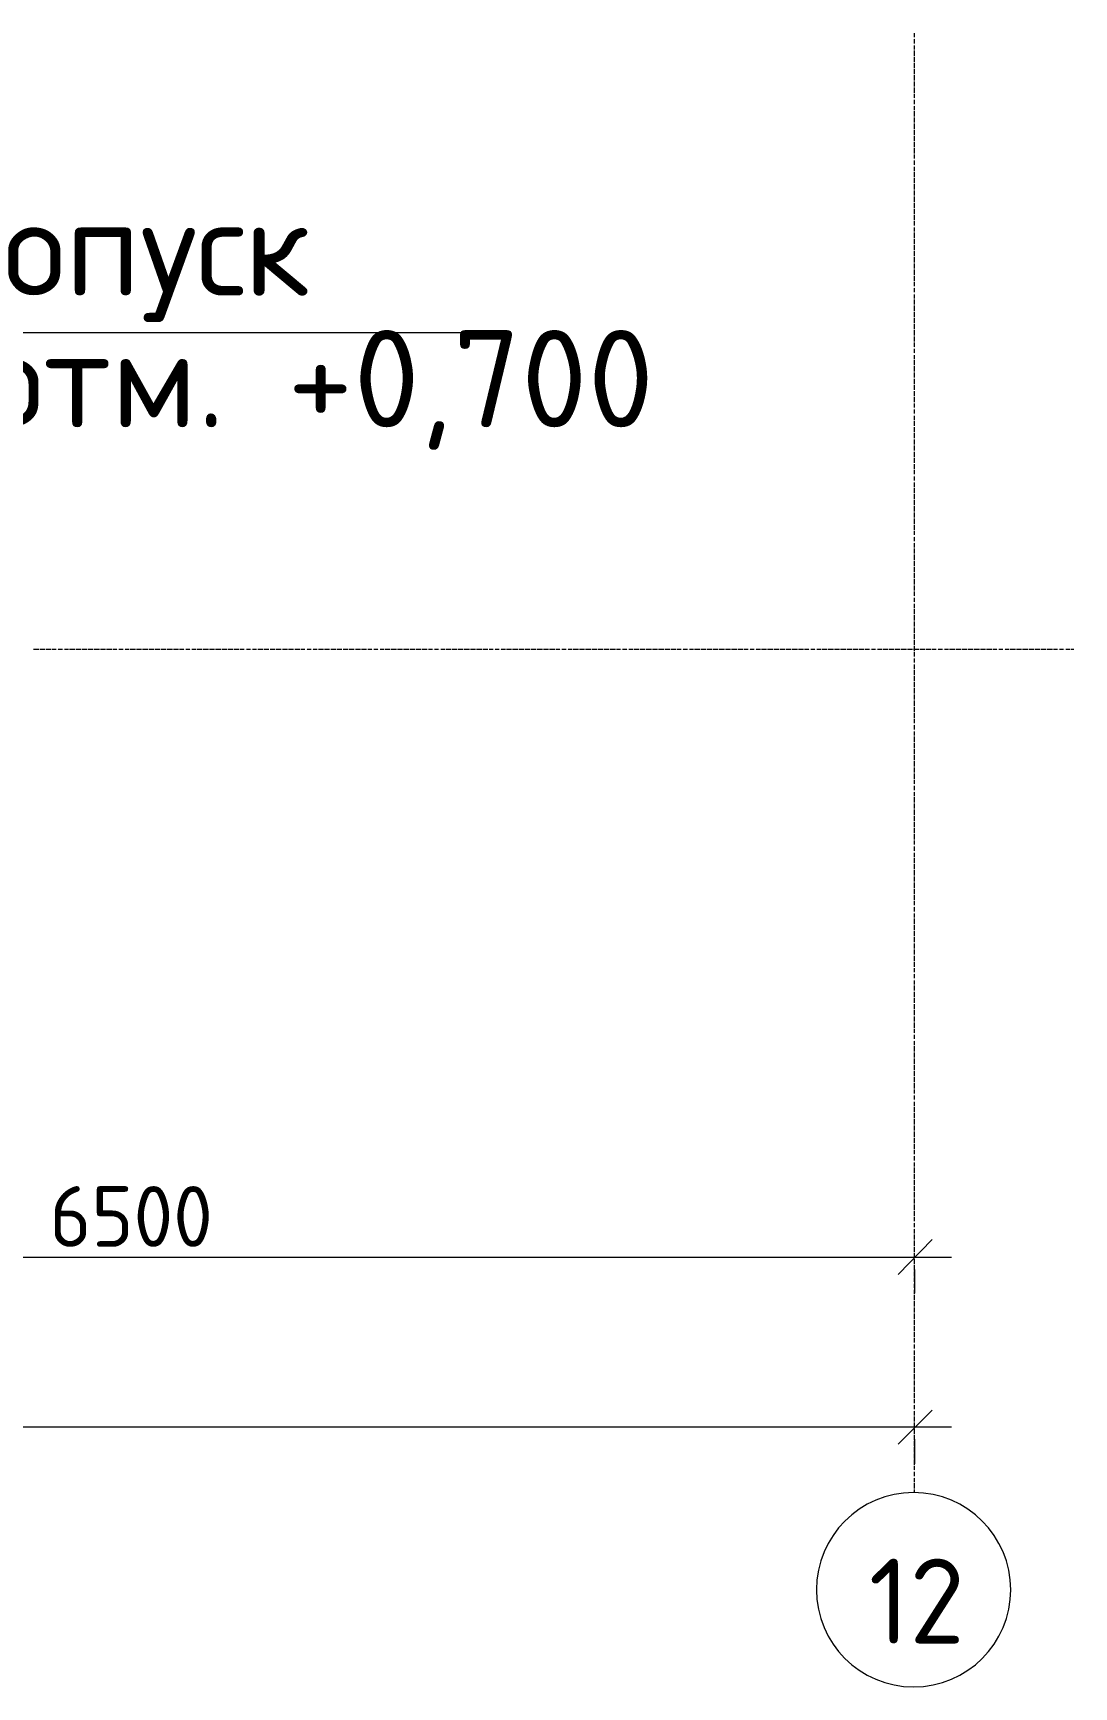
# Model space of a CAD drawing. Header units: millimetres. Extents: x -42533 to 645315, y 3457 to 82611.
# Drawn here: x 595404 to 599692, y 5647 to 12457 of the extents above; entities that cross this region are included whole.
import ezdxf

# ---------------------------------------------------------------- set-up
doc = ezdxf.new("R2010")
doc.units = ezdxf.units.MM
for name, color, linetype, true_color in [('PDF _!ЭОМ.Молниезащита', 7, 'Continuous', 0x954a95), ('PDF _Оси', 7, 'Continuous', 0xbababa), ('PDF _Размеры', 7, 'Continuous', 0xbababa)]:
    doc.layers.add(name, color=color, linetype=linetype, true_color=true_color)
doc.layers.add('PDF _0', color=7, linetype='Continuous')
doc.layers.add('PDF _Текст', color=7, linetype='Continuous')
doc.styles.add('PDF GOST Common', font='GOST_Common.ttf')
doc.styles.add('PDF ISOCPEUR', font='isocpeur.ttf')

msp = doc.modelspace()

# ---------------------------------------------------------------- linework, layer by layer
at = {"layer": 'PDF _!ЭОМ.Молниезащита', "color": 251, "lineweight": 5, "true_color": 0x545454}
msp.add_lwpolyline([(593681.9, 12350.9), (594376.5, 11224.3), (597273.5, 11224.3)], dxfattribs=at)
at = {"layer": 'PDF _0', "color": 8, "lineweight": 20}
for points in [[(598967.6, 7344.8), (599107.4, 7488.8)], [(598967.6, 6645.9), (599107.4, 6785.7)]]:
    msp.add_lwpolyline(points, dxfattribs=at)
at = {"layer": 'PDF _Оси', "color": 8, "lineweight": 9}
for points in [[(599035.4, 12439.9), (599035.4, 12456.8)], [(599035.4, 12435.6), (599035.4, 12435.6)], [(599035.4, 12414.5), (599035.4, 12431.4)], [(599035.4, 12410.2), (599035.4, 12410.2)], [(599035.4, 12389.1), (599035.4, 12406)], [(599035.4, 12363.6), (599035.4, 12384.8)], [(599035.4, 12338.2), (599035.4, 12359.4)], [(599035.4, 12312.8), (599035.4, 12334)], [(599035.4, 12287.4), (599035.4, 12308.6)], [(599035.4, 12262), (599035.4, 12283.2)], [(599035.4, 12236.6), (599035.4, 12257.8)], [(599035.4, 12211.2), (599035.4, 12232.4)], [(599035.4, 12190), (599035.4, 12206.9)], [(599035.4, 12185.8), (599035.4, 12185.8)], [(599035.4, 12164.6), (599035.4, 12181.5)], [(599035.4, 12160.4), (599035.4, 12160.4)], [(599035.4, 12139.2), (599035.4, 12156.1)], [(599035.4, 12113.8), (599035.4, 12134.9)], [(599035.4, 12088.4), (599035.4, 12109.5)], [(599035.4, 12062.9), (599035.4, 12084.1)], [(599035.4, 12037.5), (599035.4, 12058.7)], [(599035.4, 12012.1), (599035.4, 12033.3)], [(599035.4, 11986.7), (599035.4, 12007.9)], [(599035.4, 11961.3), (599035.4, 11982.5)], [(599035.4, 11940.1), (599035.4, 11957.1)], [(599035.4, 11935.9), (599035.4, 11935.9)], [(599035.4, 11914.7), (599035.4, 11931.6)], [(599035.4, 11910.5), (599035.4, 11910.5)], [(599035.4, 11889.3), (599035.4, 11906.2)], [(599035.4, 11863.9), (599035.4, 11885.1)], [(599035.4, 11838.5), (599035.4, 11859.6)], [(599035.4, 11813.1), (599035.4, 11834.2)], [(599035.4, 11787.6), (599035.4, 11808.8)], [(599035.4, 11762.2), (599035.4, 11783.4)], [(599035.4, 11736.8), (599035.4, 11758)], [(599035.4, 11711.4), (599035.4, 11732.6)], [(599035.4, 11686), (599035.4, 11707.2)], [(599035.4, 11664.8), (599035.4, 11681.8)], [(599035.4, 11660.6), (599035.4, 11660.6)], [(599035.4, 11639.4), (599035.4, 11656.3)], [(599035.4, 11614), (599035.4, 11635.2)], [(599035.4, 11588.6), (599035.4, 11609.8)], [(599035.4, 11563.2), (599035.4, 11584.3)], [(599035.4, 11537.8), (599035.4, 11558.9)], [(599035.4, 11512.3), (599035.4, 11533.5)], [(599035.4, 11486.9), (599035.4, 11508.1)], [(599035.4, 11461.5), (599035.4, 11482.7)], [(599035.4, 11436.1), (599035.4, 11457.3)], [(599035.4, 11414.9), (599035.4, 11431.9)], [(599035.4, 11410.7), (599035.4, 11410.7)], [(599035.4, 11389.5), (599035.4, 11406.5)], [(599035.4, 11385.3), (599035.4, 11385.3)], [(599035.4, 11364.1), (599035.4, 11381)], [(599035.4, 11338.7), (599035.4, 11359.9)], [(599035.4, 11313.3), (599035.4, 11334.5)], [(599035.4, 11287.9), (599035.4, 11309)], [(599035.4, 11262.5), (599035.4, 11283.6)], [(599035.4, 11237), (599035.4, 11258.2)], [(599035.4, 11211.6), (599035.4, 11232.8)], [(599035.4, 11186.2), (599035.4, 11207.4)], [(599035.4, 11165), (599035.4, 11182)], [(599035.4, 11160.8), (599035.4, 11160.8)], [(599035.4, 11139.6), (599035.4, 11156.6)], [(599035.4, 11135.4), (599035.4, 11135.4)], [(599035.4, 11114.2), (599035.4, 11131.2)], [(599035.4, 11088.8), (599035.4, 11110)], [(599035.4, 11063.4), (599035.4, 11084.6)], [(599035.4, 11038), (599035.4, 11059.2)], [(599035.4, 11012.6), (599035.4, 11033.7)], [(599035.4, 10987.2), (599035.4, 11008.3)], [(599035.4, 10961.7), (599035.4, 10982.9)], [(599035.4, 10936.3), (599035.4, 10957.5)], [(599035.4, 10915.2), (599035.4, 10932.1)], [(599035.4, 10910.9), (599035.4, 10910.9)], [(599035.4, 10889.7), (599035.4, 10906.7)], [(599035.4, 10885.5), (599035.4, 10885.5)], [(599035.4, 10864.3), (599035.4, 10881.3)], [(599035.4, 10838.9), (599035.4, 10860.1)], [(599035.4, 10813.5), (599035.4, 10834.7)], [(599035.4, 10788.1), (599035.4, 10809.3)], [(599035.4, 10762.7), (599035.4, 10783.9)], [(599035.4, 10737.3), (599035.4, 10758.5)], [(599035.4, 10711.9), (599035.4, 10733)], [(599035.4, 10686.5), (599035.4, 10707.6)], [(599035.4, 10661), (599035.4, 10682.2)], [(599035.4, 10639.9), (599035.4, 10656.8)], [(599035.4, 10635.6), (599035.4, 10635.6)], [(599035.4, 10614.5), (599035.4, 10631.4)], [(599035.4, 10610.2), (599035.4, 10610.2)], [(599035.4, 10589), (599035.4, 10606)], [(599035.4, 10563.6), (599035.4, 10584.8)], [(599035.4, 10538.2), (599035.4, 10559.4)], [(599035.4, 10512.8), (599035.4, 10534)], [(599035.4, 10487.4), (599035.4, 10508.6)], [(599035.4, 10462), (599035.4, 10483.2)], [(599035.4, 10436.6), (599035.4, 10457.7)], [(599035.4, 10411.2), (599035.4, 10432.3)], [(599035.4, 10390), (599035.4, 10406.9)], [(599035.4, 10385.7), (599035.4, 10385.7)], [(599035.4, 10364.6), (599035.4, 10381.5)], [(599035.4, 10360.3), (599035.4, 10360.3)], [(599035.4, 10339.2), (599035.4, 10356.1)], [(599035.4, 10313.7), (599035.4, 10334.9)], [(599035.4, 10288.3), (599035.4, 10309.5)], [(599035.4, 10262.9), (599035.4, 10284.1)], [(599035.4, 10237.5), (599035.4, 10258.7)], [(599035.4, 10212.1), (599035.4, 10233.3)], [(599035.4, 10186.7), (599035.4, 10207.9)], [(599035.4, 10161.3), (599035.4, 10182.4)], [(599035.4, 10140.1), (599035.4, 10157)], [(599035.4, 10135.9), (599035.4, 10135.9)], [(599035.4, 10114.7), (599035.4, 10131.6)], [(599035.4, 10110.4), (599035.4, 10110.4)], [(599035.4, 10089.3), (599035.4, 10106.2)], [(599035.4, 10063.9), (599035.4, 10085)], [(599035.4, 10038.4), (599035.4, 10059.6)], [(599035.4, 10013), (599035.4, 10034.2)], [(599035.4, 9987.6), (599035.4, 10008.8)], [(599035.4, 9962.2), (599035.4, 9983.4)], [(599035.4, 9936.8), (599035.4, 9958)], [(595405.7, 9919.9), (595426.9, 9919.9)], [(595431.1, 9919.9), (595452.3, 9919.9)], [(595456.5, 9919.9), (595477.7, 9919.9)], [(595481.9, 9919.9), (595498.9, 9919.9)], [(595503.1, 9919.9), (595503.1, 9919.9)], [(595507.3, 9919.9), (595524.3, 9919.9)], [(595528.5, 9919.9), (595528.5, 9919.9)], [(595532.8, 9919.9), (595549.7, 9919.9)], [(595553.9, 9919.9), (595575.1, 9919.9)], [(595579.3, 9919.9), (595600.5, 9919.9)], [(595604.8, 9919.9), (595625.9, 9919.9)], [(595630.2, 9919.9), (595651.3, 9919.9)], [(595655.6, 9919.9), (595676.8, 9919.9)], [(595681, 9919.9), (595702.2, 9919.9)], [(595706.4, 9919.9), (595727.6, 9919.9)], [(595731.8, 9919.9), (595748.8, 9919.9)], [(595753, 9919.9), (595753, 9919.9)], [(595757.2, 9919.9), (595774.2, 9919.9)], [(595778.4, 9919.9), (595778.4, 9919.9)], [(595782.6, 9919.9), (595799.6, 9919.9)], [(595803.8, 9919.9), (595825, 9919.9)], [(595829.2, 9919.9), (595850.4, 9919.9)], [(595854.6, 9919.9), (595875.8, 9919.9)], [(595880.1, 9919.9), (595901.2, 9919.9)], [(595905.5, 9919.9), (595926.6, 9919.9)], [(595930.9, 9919.9), (595952.1, 9919.9)], [(595956.3, 9919.9), (595977.5, 9919.9)], [(595981.7, 9919.9), (596002.9, 9919.9)], [(596007.1, 9919.9), (596024.1, 9919.9)], [(596028.3, 9919.9), (596028.3, 9919.9)], [(596032.5, 9919.9), (596049.5, 9919.9)], [(596053.7, 9919.9), (596053.7, 9919.9)], [(596057.9, 9919.9), (596074.9, 9919.9)], [(596079.1, 9919.9), (596100.3, 9919.9)], [(596104.5, 9919.9), (596125.7, 9919.9)], [(596129.9, 9919.9), (596151.1, 9919.9)], [(596155.4, 9919.9), (596176.5, 9919.9)], [(596180.8, 9919.9), (596201.9, 9919.9)], [(596206.2, 9919.9), (596227.4, 9919.9)], [(596231.6, 9919.9), (596252.8, 9919.9)], [(596257, 9919.9), (596273.9, 9919.9)], [(596278.2, 9919.9), (596278.2, 9919.9)], [(596282.4, 9919.9), (596299.4, 9919.9)], [(596303.6, 9919.9), (596303.6, 9919.9)], [(596307.8, 9919.9), (596324.8, 9919.9)], [(596329, 9919.9), (596350.2, 9919.9)], [(596354.4, 9919.9), (596375.6, 9919.9)], [(596379.8, 9919.9), (596401, 9919.9)], [(596405.2, 9919.9), (596426.4, 9919.9)], [(596430.6, 9919.9), (596451.8, 9919.9)], [(596456.1, 9919.9), (596477.2, 9919.9)], [(596481.5, 9919.9), (596502.7, 9919.9)], [(596506.9, 9919.9), (596523.8, 9919.9)], [(596528.1, 9919.9), (596528.1, 9919.9)], [(596532.3, 9919.9), (596549.2, 9919.9)], [(596553.5, 9919.9), (596553.5, 9919.9)], [(596557.7, 9919.9), (596574.7, 9919.9)], [(596578.9, 9919.9), (596600.1, 9919.9)], [(596604.3, 9919.9), (596625.5, 9919.9)], [(596629.7, 9919.9), (596650.9, 9919.9)], [(596655.1, 9919.9), (596676.3, 9919.9)], [(596680.5, 9919.9), (596701.7, 9919.9)], [(596705.9, 9919.9), (596727.1, 9919.9)], [(596731.4, 9919.9), (596752.5, 9919.9)], [(596756.8, 9919.9), (596777.9, 9919.9)], [(596782.2, 9919.9), (596799.1, 9919.9)], [(596803.4, 9919.9), (596803.4, 9919.9)], [(596807.6, 9919.9), (596824.5, 9919.9)], [(596828.8, 9919.9), (596828.8, 9919.9)], [(596833, 9919.9), (596849.9, 9919.9)], [(596854.2, 9919.9), (596875.4, 9919.9)], [(596879.6, 9919.9), (596900.8, 9919.9)], [(596905, 9919.9), (596926.2, 9919.9)], [(596930.4, 9919.9), (596951.6, 9919.9)], [(596955.8, 9919.9), (596977, 9919.9)], [(596981.2, 9919.9), (597002.4, 9919.9)], [(597006.7, 9919.9), (597027.8, 9919.9)], [(597032.1, 9919.9), (597049, 9919.9)], [(597053.2, 9919.9), (597053.2, 9919.9)], [(597057.5, 9919.9), (597074.4, 9919.9)], [(597078.7, 9919.9), (597078.7, 9919.9)], [(597082.9, 9919.9), (597099.8, 9919.9)], [(597104.1, 9919.9), (597125.2, 9919.9)], [(597129.5, 9919.9), (597150.7, 9919.9)], [(597154.9, 9919.9), (597176.1, 9919.9)], [(597180.3, 9919.9), (597201.5, 9919.9)], [(597205.7, 9919.9), (597226.9, 9919.9)], [(597231.1, 9919.9), (597252.3, 9919.9)], [(597256.5, 9919.9), (597277.7, 9919.9)], [(597282, 9919.9), (597298.9, 9919.9)], [(597303.1, 9919.9), (597303.1, 9919.9)], [(597307.4, 9919.9), (597324.3, 9919.9)], [(597328.5, 9919.9), (597328.5, 9919.9)], [(597332.8, 9919.9), (597349.7, 9919.9)], [(597354, 9919.9), (597375.1, 9919.9)], [(597379.4, 9919.9), (597400.5, 9919.9)], [(597404.8, 9919.9), (597426, 9919.9)], [(597430.2, 9919.9), (597451.4, 9919.9)], [(597455.6, 9919.9), (597476.8, 9919.9)], [(597481, 9919.9), (597502.2, 9919.9)], [(597506.4, 9919.9), (597527.6, 9919.9)], [(597531.8, 9919.9), (597553, 9919.9)], [(597557.3, 9919.9), (597574.2, 9919.9)], [(597578.4, 9919.9), (597578.4, 9919.9)], [(597582.7, 9919.9), (597599.6, 9919.9)], [(597603.8, 9919.9), (597603.8, 9919.9)], [(597608.1, 9919.9), (597625, 9919.9)], [(597629.3, 9919.9), (597650.4, 9919.9)], [(597654.7, 9919.9), (597675.8, 9919.9)], [(597680.1, 9919.9), (597701.3, 9919.9)], [(597705.5, 9919.9), (597726.7, 9919.9)], [(597730.9, 9919.9), (597752.1, 9919.9)], [(597756.3, 9919.9), (597777.5, 9919.9)], [(597781.7, 9919.9), (597802.9, 9919.9)], [(597807.1, 9919.9), (597824.1, 9919.9)], [(597828.3, 9919.9), (597828.3, 9919.9)], [(597832.5, 9919.9), (597849.5, 9919.9)], [(597853.7, 9919.9), (597853.7, 9919.9)], [(597858, 9919.9), (597874.9, 9919.9)], [(597879.1, 9919.9), (597900.3, 9919.9)], [(597904.6, 9919.9), (597925.7, 9919.9)], [(597930, 9919.9), (597951.1, 9919.9)], [(597955.4, 9919.9), (597976.6, 9919.9)], [(597980.8, 9919.9), (598002, 9919.9)], [(598006.2, 9919.9), (598027.4, 9919.9)], [(598031.6, 9919.9), (598052.8, 9919.9)], [(598057, 9919.9), (598074, 9919.9)], [(598078.2, 9919.9), (598078.2, 9919.9)], [(598082.4, 9919.9), (598099.4, 9919.9)], [(598103.6, 9919.9), (598103.6, 9919.9)], [(598107.8, 9919.9), (598124.8, 9919.9)], [(598129, 9919.9), (598150.2, 9919.9)], [(598154.4, 9919.9), (598175.6, 9919.9)], [(598179.8, 9919.9), (598201, 9919.9)], [(598205.3, 9919.9), (598226.4, 9919.9)], [(598230.7, 9919.9), (598251.8, 9919.9)], [(598256.1, 9919.9), (598277.3, 9919.9)], [(598281.5, 9919.9), (598302.7, 9919.9)], [(598306.9, 9919.9), (598328.1, 9919.9)], [(598332.3, 9919.9), (598349.3, 9919.9)], [(598353.5, 9919.9), (598353.5, 9919.9)], [(598357.7, 9919.9), (598374.7, 9919.9)], [(598378.9, 9919.9), (598378.9, 9919.9)], [(598383.1, 9919.9), (598400.1, 9919.9)], [(598404.3, 9919.9), (598425.5, 9919.9)], [(598429.7, 9919.9), (598450.9, 9919.9)], [(598455.1, 9919.9), (598476.3, 9919.9)], [(598480.6, 9919.9), (598501.7, 9919.9)], [(598506, 9919.9), (598527.1, 9919.9)], [(598531.4, 9919.9), (598552.6, 9919.9)], [(598556.8, 9919.9), (598578, 9919.9)], [(598582.2, 9919.9), (598599.1, 9919.9)], [(598603.4, 9919.9), (598603.4, 9919.9)], [(598607.6, 9919.9), (598624.6, 9919.9)], [(598628.8, 9919.9), (598628.8, 9919.9)], [(598633, 9919.9), (598650, 9919.9)], [(598654.2, 9919.9), (598675.4, 9919.9)], [(598679.6, 9919.9), (598700.8, 9919.9)], [(598705, 9919.9), (598726.2, 9919.9)], [(598730.4, 9919.9), (598751.6, 9919.9)], [(598755.9, 9919.9), (598777, 9919.9)], [(598781.3, 9919.9), (598802.4, 9919.9)], [(598806.7, 9919.9), (598827.9, 9919.9)], [(598832.1, 9919.9), (598849, 9919.9)], [(598853.3, 9919.9), (598853.3, 9919.9)], [(598857.5, 9919.9), (598874.4, 9919.9)], [(598878.7, 9919.9), (598878.7, 9919.9)], [(598882.9, 9919.9), (598899.9, 9919.9)], [(598904.1, 9919.9), (598925.3, 9919.9)], [(598929.5, 9919.9), (598950.7, 9919.9)], [(598954.9, 9919.9), (598976.1, 9919.9)], [(598980.3, 9919.9), (599001.5, 9919.9)], [(599005.7, 9919.9), (599026.9, 9919.9)], [(599031.2, 9919.9), (599052.3, 9919.9)], [(599035.4, 9911.4), (599035.4, 9932.6)], [(599035.4, 9890.2), (599035.4, 9907.1)], [(599035.4, 9886), (599035.4, 9886)], [(599035.4, 9864.8), (599035.4, 9881.7)], [(599056.6, 9919.9), (599077.7, 9919.9)], [(599082, 9919.9), (599103.2, 9919.9)], [(599107.4, 9919.9), (599124.3, 9919.9)], [(599128.6, 9919.9), (599128.6, 9919.9)], [(599132.8, 9919.9), (599149.7, 9919.9)], [(599154, 9919.9), (599154, 9919.9)], [(599158.2, 9919.9), (599175.2, 9919.9)], [(599179.4, 9919.9), (599200.6, 9919.9)], [(599204.8, 9919.9), (599226, 9919.9)], [(599230.2, 9919.9), (599251.4, 9919.9)], [(599255.6, 9919.9), (599276.8, 9919.9)], [(599281, 9919.9), (599302.2, 9919.9)], [(599306.5, 9919.9), (599327.6, 9919.9)], [(599331.9, 9919.9), (599353, 9919.9)], [(599357.3, 9919.9), (599374.2, 9919.9)], [(599378.5, 9919.9), (599378.5, 9919.9)], [(599382.7, 9919.9), (599399.6, 9919.9)], [(599403.9, 9919.9), (599403.9, 9919.9)], [(599408.1, 9919.9), (599425, 9919.9)], [(599429.3, 9919.9), (599450.5, 9919.9)], [(599454.7, 9919.9), (599475.9, 9919.9)], [(599480.1, 9919.9), (599501.3, 9919.9)], [(599505.5, 9919.9), (599526.7, 9919.9)], [(599530.9, 9919.9), (599552.1, 9919.9)], [(599556.3, 9919.9), (599577.5, 9919.9)], [(599581.7, 9919.9), (599602.9, 9919.9)], [(599607.2, 9919.9), (599624.1, 9919.9)], [(599628.3, 9919.9), (599628.3, 9919.9)], [(599632.6, 9919.9), (599649.5, 9919.9)], [(599653.7, 9919.9), (599653.7, 9919.9)], [(599658, 9919.9), (599674.9, 9919.9)], [(599679.2, 9919.9), (599691.9, 9919.9)], [(599035.4, 9860.6), (599035.4, 9860.6)], [(599035.4, 9839.4), (599035.4, 9856.3)], [(599035.4, 9814), (599035.4, 9835.1)], [(599035.4, 9788.6), (599035.4, 9809.7)], [(599035.4, 9763.1), (599035.4, 9784.3)], [(599035.4, 9737.7), (599035.4, 9758.9)], [(599035.4, 9712.3), (599035.4, 9733.5)], [(599035.4, 9686.9), (599035.4, 9708.1)], [(599035.4, 9661.5), (599035.4, 9682.7)], [(599035.4, 9636.1), (599035.4, 9657.3)], [(599035.4, 9614.9), (599035.4, 9631.8)], [(599035.4, 9610.7), (599035.4, 9610.7)], [(599035.4, 9589.5), (599035.4, 9606.4)], [(599035.4, 9585.3), (599035.4, 9585.3)], [(599035.4, 9564.1), (599035.4, 9581)], [(599035.4, 9538.7), (599035.4, 9559.8)], [(599035.4, 9513.3), (599035.4, 9534.4)], [(599035.4, 9487.8), (599035.4, 9509)], [(599035.4, 9462.4), (599035.4, 9483.6)], [(599035.4, 9437), (599035.4, 9458.2)], [(599035.4, 9411.6), (599035.4, 9432.8)], [(599035.4, 9386.2), (599035.4, 9407.4)], [(599035.4, 9365), (599035.4, 9382)], [(599035.4, 9360.8), (599035.4, 9360.8)], [(599035.4, 9339.6), (599035.4, 9356.6)], [(599035.4, 9335.4), (599035.4, 9335.4)], [(599035.4, 9314.2), (599035.4, 9331.1)], [(599035.4, 9288.8), (599035.4, 9310)], [(599035.4, 9263.4), (599035.4, 9284.6)], [(599035.4, 9238), (599035.4, 9259.1)], [(599035.4, 9212.6), (599035.4, 9233.7)], [(599035.4, 9187.1), (599035.4, 9208.3)], [(599035.4, 9161.7), (599035.4, 9182.9)], [(599035.4, 9136.3), (599035.4, 9157.5)], [(599035.4, 9115.1), (599035.4, 9132.1)], [(599035.4, 9110.9), (599035.4, 9110.9)], [(599035.4, 9089.7), (599035.4, 9106.7)], [(599035.4, 9085.5), (599035.4, 9085.5)], [(599035.4, 9064.3), (599035.4, 9081.3)], [(599035.4, 9038.9), (599035.4, 9060.1)], [(599035.4, 9013.5), (599035.4, 9034.7)], [(599035.4, 8988.1), (599035.4, 9009.3)], [(599035.4, 8962.7), (599035.4, 8983.8)], [(599035.4, 8937.3), (599035.4, 8958.4)], [(599035.4, 8911.8), (599035.4, 8933)], [(599035.4, 8886.4), (599035.4, 8907.6)], [(599035.4, 8865.3), (599035.4, 8882.2)], [(599035.4, 8861), (599035.4, 8861)], [(599035.4, 8839.8), (599035.4, 8856.8)], [(599035.4, 8835.6), (599035.4, 8835.6)], [(599035.4, 8814.4), (599035.4, 8831.4)], [(599035.4, 8789), (599035.4, 8810.2)], [(599035.4, 8763.6), (599035.4, 8784.8)], [(599035.4, 8738.2), (599035.4, 8759.4)], [(599035.4, 8712.8), (599035.4, 8734)], [(599035.4, 8687.4), (599035.4, 8708.5)], [(599035.4, 8662), (599035.4, 8683.1)], [(599035.4, 8636.5), (599035.4, 8657.7)], [(599035.4, 8611.1), (599035.4, 8632.3)], [(599035.4, 8590), (599035.4, 8606.9)], [(599035.4, 8585.7), (599035.4, 8585.7)], [(599035.4, 8564.5), (599035.4, 8581.5)], [(599035.4, 8560.3), (599035.4, 8560.3)], [(599035.4, 8539.1), (599035.4, 8556.1)], [(599035.4, 8513.7), (599035.4, 8534.9)], [(599035.4, 8488.3), (599035.4, 8509.5)], [(599035.4, 8462.9), (599035.4, 8484.1)], [(599035.4, 8437.5), (599035.4, 8458.7)], [(599035.4, 8412.1), (599035.4, 8433.2)], [(599035.4, 8386.7), (599035.4, 8407.8)], [(599035.4, 8361.2), (599035.4, 8382.4)], [(599035.4, 8340.1), (599035.4, 8357)], [(599035.4, 8335.8), (599035.4, 8335.8)], [(599035.4, 8314.7), (599035.4, 8331.6)], [(599035.4, 8310.4), (599035.4, 8310.4)], [(599035.4, 8289.2), (599035.4, 8306.2)], [(599035.4, 8263.8), (599035.4, 8285)], [(599035.4, 8238.4), (599035.4, 8259.6)], [(599035.4, 8213), (599035.4, 8234.2)], [(599035.4, 8187.6), (599035.4, 8208.8)], [(599035.4, 8162.2), (599035.4, 8183.4)], [(599035.4, 8136.8), (599035.4, 8157.9)], [(599035.4, 8111.4), (599035.4, 8132.5)], [(599035.4, 8090.2), (599035.4, 8107.1)], [(599035.4, 8085.9), (599035.4, 8085.9)], [(599035.4, 8064.8), (599035.4, 8081.7)], [(599035.4, 8060.5), (599035.4, 8060.5)], [(599035.4, 8039.4), (599035.4, 8056.3)], [(599035.4, 8013.9), (599035.4, 8035.1)], [(599035.4, 7988.5), (599035.4, 8009.7)], [(599035.4, 7963.1), (599035.4, 7984.3)], [(599035.4, 7937.7), (599035.4, 7958.9)], [(599035.4, 7912.3), (599035.4, 7933.5)], [(599035.4, 7886.9), (599035.4, 7908.1)], [(599035.4, 7861.5), (599035.4, 7882.7)], [(599035.4, 7840.3), (599035.4, 7857.2)], [(599035.4, 7836.1), (599035.4, 7836.1)], [(599035.4, 7814.9), (599035.4, 7831.8)], [(599035.4, 7810.6), (599035.4, 7810.6)], [(599035.4, 7789.5), (599035.4, 7806.4)], [(599035.4, 7764.1), (599035.4, 7785.2)], [(599035.4, 7738.6), (599035.4, 7759.8)], [(599035.4, 7713.2), (599035.4, 7734.4)], [(599035.4, 7687.8), (599035.4, 7709)], [(599035.4, 7662.4), (599035.4, 7683.6)], [(599035.4, 7637), (599035.4, 7658.2)], [(599035.4, 7611.6), (599035.4, 7632.8)], [(599035.4, 7586.2), (599035.4, 7607.4)], [(599035.4, 7565), (599035.4, 7581.9)], [(599035.4, 7560.8), (599035.4, 7560.8)], [(599035.4, 7539.6), (599035.4, 7556.5)], [(599035.4, 7535.4), (599035.4, 7535.4)], [(599035.4, 7514.2), (599035.4, 7531.1)], [(599035.4, 7488.8), (599035.4, 7509.9)], [(599035.4, 7463.4), (599035.4, 7484.5)], [(599035.4, 7437.9), (599035.4, 7459.1)], [(599035.4, 7412.5), (599035.4, 7433.7)], [(599035.4, 7387.1), (599035.4, 7408.3)], [(599035.4, 7361.7), (599035.4, 7382.9)], [(599035.4, 7336.3), (599035.4, 7357.5)], [(599035.4, 7315.1), (599035.4, 7332.1)], [(599035.4, 7310.9), (599035.4, 7310.9)], [(599035.4, 7289.7), (599035.4, 7306.6)], [(599035.4, 7285.5), (599035.4, 7285.5)], [(599035.4, 7264.3), (599035.4, 7281.2)], [(599035.4, 7238.9), (599035.4, 7260.1)], [(599035.4, 7213.5), (599035.4, 7234.6)], [(599035.4, 7188.1), (599035.4, 7209.2)], [(599035.4, 7162.6), (599035.4, 7183.8)], [(599035.4, 7137.2), (599035.4, 7158.4)], [(599035.4, 7111.8), (599035.4, 7133)], [(599035.4, 7086.4), (599035.4, 7107.6)], [(599035.4, 7065.2), (599035.4, 7082.2)], [(599035.4, 7061), (599035.4, 7061)], [(599035.4, 7039.8), (599035.4, 7056.8)], [(599035.4, 7035.6), (599035.4, 7035.6)], [(599035.4, 7014.4), (599035.4, 7031.3)], [(599035.4, 6989), (599035.4, 7010.2)], [(599035.4, 6963.6), (599035.4, 6984.8)], [(599035.4, 6938.2), (599035.4, 6959.3)], [(599035.4, 6912.8), (599035.4, 6933.9)], [(599035.4, 6887.3), (599035.4, 6908.5)], [(599035.4, 6861.9), (599035.4, 6883.1)], [(599035.4, 6836.5), (599035.4, 6857.7)], [(599035.4, 6815.3), (599035.4, 6832.3)], [(599035.4, 6811.1), (599035.4, 6811.1)], [(599035.4, 6789.9), (599035.4, 6806.9)], [(599035.4, 6785.7), (599035.4, 6785.7)], [(599035.4, 6764.5), (599035.4, 6781.5)], [(599035.4, 6739.1), (599035.4, 6760.3)], [(599035.4, 6713.7), (599035.4, 6734.9)], [(599035.4, 6688.3), (599035.4, 6709.5)], [(599035.4, 6662.9), (599035.4, 6684)], [(599035.4, 6637.5), (599035.4, 6658.6)], [(599035.4, 6612), (599035.4, 6633.2)], [(599035.4, 6586.6), (599035.4, 6607.8)], [(599035.4, 6561.2), (599035.4, 6582.4)], [(599035.4, 6540), (599035.4, 6557)], [(599035.4, 6535.8), (599035.4, 6535.8)], [(599035.4, 6514.6), (599035.4, 6531.6)], [(599035.4, 6510.4), (599035.4, 6510.4)], [(599035.4, 6489.2), (599035.4, 6506.2)], [(599035.4, 6463.8), (599035.4, 6485)], [(599035.4, 6446.9), (599035.4, 6459.6)]]:
    msp.add_lwpolyline(points, dxfattribs=at)
at = {"layer": 'PDF _Оси', "color": 8, "lineweight": 20}
msp.add_lwpolyline([(598631, 6046.8, 1), (599431.4, 6046.8, 1)], format="xyb", close=True, dxfattribs=at)
at = {"layer": 'PDF _Размеры', "color": 8, "lineweight": 20}
for points in [[(592385.9, 7416.8), (599187.9, 7416.8)], [(599035.4, 7365.9), (599035.4, 7268.5)], [(537029.9, 6717.9), (599187.9, 6717.9)], [(599035.4, 6667.1), (599035.4, 6565.5)]]:
    msp.add_lwpolyline(points, dxfattribs=at)

# ---------------------------------------------------------------- texts
at = {"layer": 'PDF _Текст', "color": 7, "attachment_point": 4}
for s, insert, char_height, style in [('опуск', (595280.7, 11521), 400.05, 'PDF ISOCPEUR'), ('на отм. +0,700', (594344.6, 10987.3), 400.051, 'PDF ISOCPEUR'), ('6500', (595471.3, 7584), 250.03, 'PDF GOST Common'), ('12', (598847, 5999.8), 350.04, 'PDF GOST Common')]:
    msp.add_mtext(s, dxfattribs=dict(at, insert=insert, char_height=char_height, style=style))

doc.saveas('drawing.dxf')
